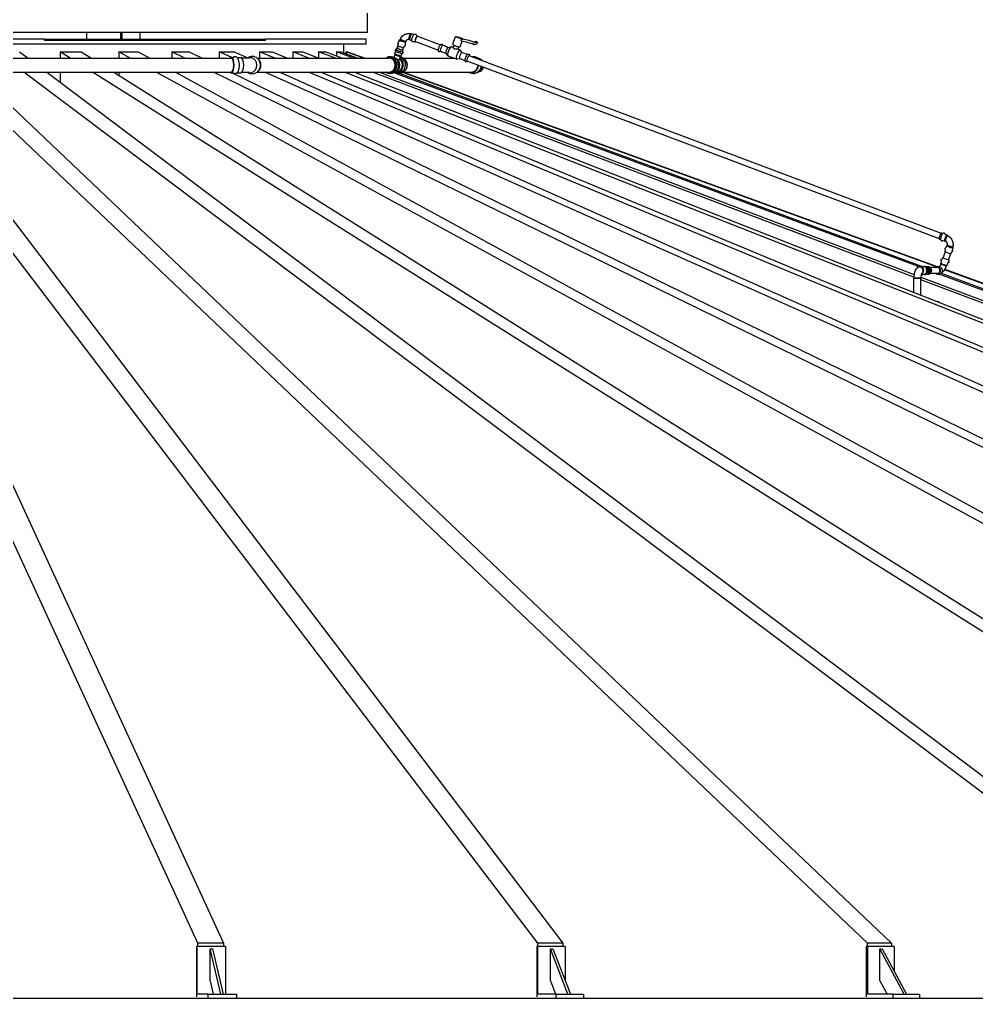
# Model space of a CAD drawing. Header units: millimetres. Extents: x 0 to 157650, y 0 to 89100.
# Drawn here: x 57810 to 61489, y 77245 to 81010 of the extents above; entities that cross this region are included whole.
import ezdxf

# ---------------------------------------------------------------- set-up
doc = ezdxf.new("R2010")
doc.units = ezdxf.units.MM
doc.header["$LTSCALE"] = 150
doc.layers.add('Visible', color=7, linetype='Continuous', lineweight=25)

msp = doc.modelspace()

# ---------------------------------------------------------------- linework, layer by layer
at = {"layer": 'Visible', "color": 9, "true_color": 0xc0c0c0}
for p, q in [((59148, 80960.4), (59148, 81060.4)), ((59148, 80960.4), (53989.1, 80960.4)), ((58068.4, 80935.4), (58068.4, 80960.4)), ((58198.9, 80935.4), (58198.9, 80960.4)), ((58203.2, 80960.4), (58203.2, 80935.4)), ((58273.9, 80935.4), (58273.9, 80960.4)), ((59314.6, 80955.4), (59318.5, 80956)), ((59319, 80956), (59326.5, 80953.2)), ((59334.1, 80950.3), (59339.8, 80948.2)), ((57905.9, 80935.4), (54313.7, 80935.4)), ((59142, 80916.4), (54322.2, 80916.4)), ((57905.9, 80935.4), (58754.7, 80935.4)), ((57905.9, 80930.4), (57905.9, 80935.4)), ((57905.9, 80930.4), (57905.9, 80935.4)), ((58754.7, 80930.4), (57905.9, 80930.4)), ((58754.7, 80930.4), (57905.9, 80930.4)), ((58754.7, 80930.4), (58754.7, 80935.4)), ((58754.7, 80930.4), (58754.7, 80935.4)), ((59142, 80935.4), (58754.7, 80935.4)), ((59056, 80882.6), (59056, 80916.4)), ((59142, 80916.4), (59142, 80935.4)), ((59263.4, 80910.9), (59265.3, 80916.7)), ((59267.8, 80923.9), (59270.7, 80932.5)), ((59273.7, 80935.4), (59270.7, 80932.6)), ((59292, 80915.7), (59294.9, 80924.3)), ((59294.4, 80927.6), (59294.9, 80924.5)), ((59307.6, 80934.7), (59309.6, 80932.3)), ((59310, 80932), (59317.5, 80929.2)), ((59325.1, 80926.4), (59330.8, 80924.2)), ((59331.4, 80925.9), (59419.9, 80892.6)), ((59339.2, 80946.5), (59427.6, 80913.2)), ((59437.2, 80911.3), (59435.8, 80914)), ((59457.8, 80903.6), (59436.9, 80911.5)), ((59475.3, 80915.2), (59485.5, 80945.5)), ((59480.5, 80911.8), (59477.3, 80902.4)), ((59503.7, 80905.7), (59510.9, 80926.9)), ((59507.5, 80932.1), (59508.4, 80934.9)), ((59513.9, 80935.9), (59513.9, 80935.9)), ((59558.9, 80914.6), (59560.7, 80914.8)), ((59563.8, 80925.8), (59559.8, 80925.3)), ((59560.4, 80924.9), (59563.1, 80923.9)), ((59567.7, 80924.5), (59565, 80925.5)), ((59569.1, 80922.4), (59570.8, 80922.6)), ((57809.7, 80886.8), (57842.2, 80862.4)), ((57965.4, 80886.8), (58046.9, 80886.8)), ((58004.2, 80862.4), (57965.4, 80886.8)), ((57965.4, 80886.8), (57965.4, 80862.4)), ((58046.9, 80886.8), (58085.8, 80862.4)), ((58190.7, 80886.8), (58265.3, 80886.8)), ((58235.4, 80862.4), (58190.7, 80886.8)), ((58190.7, 80886.8), (58190.7, 80862.4)), ((58265.3, 80886.8), (58310, 80862.4)), ((58395.3, 80886.8), (58461.9, 80886.8)), ((58445.3, 80862.4), (58395.3, 80886.8)), ((58395.3, 80886.8), (58395.3, 80862.4)), ((58461.9, 80886.8), (58511.9, 80862.4)), ((58576.5, 80886.8), (58634.4, 80886.8)), ((58626.1, 80864.7), (58576.5, 80886.8)), ((58576.5, 80886.8), (58576.5, 80862.4)), ((58634.4, 80886.8), (58687.1, 80863.3)), ((58732.2, 80886.8), (58780.6, 80886.8)), ((58790.9, 80862.4), (58732.2, 80886.8)), ((58732.2, 80886.8), (58732.2, 80862.4)), ((58780.6, 80886.8), (58839.3, 80862.4)), ((58860.4, 80886.8), (58898.6, 80886.8)), ((58922.3, 80862.4), (58860.4, 80886.8)), ((58860.4, 80886.8), (58860.4, 80862.4)), ((58898.6, 80886.8), (58960.6, 80862.4)), ((58959.3, 80886.8), (58987, 80886.8)), ((59023.8, 80862.4), (58959.3, 80886.8)), ((58959.3, 80886.8), (58959.3, 80862.9)), ((58987, 80886.8), (59051.5, 80862.4)), ((59027.9, 80886.8), (59044.7, 80886.8)), ((59094.1, 80862.4), (59027.9, 80886.8)), ((59027.9, 80886.8), (59027.9, 80871.3)), ((59044.7, 80886.8), (59110.8, 80862.4)), ((59065.2, 80879.2), (59065.2, 80886.8)), ((59065.3, 80886.8), (59065.2, 80886.8)), ((59065.3, 80886.8), (59070.9, 80886.8)), ((59132.2, 80862.4), (59065.3, 80886.8)), ((59065.3, 80886.8), (59065.3, 80879.2)), ((59070.9, 80886.8), (59137.8, 80862.4)), ((59249.8, 80864.8), (59253.5, 80875.8)), ((59249.8, 80864.8), (59253.5, 80875.8)), ((59253, 80879.9), (59255.9, 80888.5)), ((59253.5, 80875.7), (59253, 80879.8)), ((59258.3, 80895.6), (59260.2, 80901.5)), ((59261.9, 80900.9), (59264.8, 80909.5)), ((59277.2, 80871.7), (59280.1, 80880.4)), ((59282.5, 80887.4), (59284.5, 80893.3)), ((59282.8, 80893.9), (59285.7, 80902.5)), ((59287.7, 80902.7), (59289.6, 80908.5)), ((59428.3, 80887.7), (59425.5, 80886.6)), ((59448.9, 80879.9), (59428, 80887.8)), ((59448.7, 80880.1), (59456.2, 80870.6)), ((59457.6, 80903.5), (59469.5, 80905.8)), ((59477.5, 80903), (59470.3, 80905.7)), ((59497.5, 80906.1), (59494.4, 80896.6)), ((59502.9, 80893.4), (59494.4, 80896.6)), ((59510.8, 80883.6), (59503.5, 80892.9)), ((59531.4, 80875.9), (59510.6, 80883.7)), ((59531, 80875.7), (59534.3, 80877)), ((56608.3, 80862.4), (58623.2, 80862.4)), ((58623.2, 80864.7), (58633.6, 80864.7)), ((58645.8, 80864.7), (58660.1, 80864.7)), ((58666.3, 80861.5), (58662.9, 80863.8)), ((58693.8, 80862.4), (58665, 80862.4)), ((58695.4, 80864.7), (58702.7, 80864.7)), ((58722.6, 80862.4), (59229.3, 80862.4)), ((59229.3, 80864.7), (59233.6, 80864.7)), ((59269.8, 80855.4), (59274.4, 80868.8)), ((59269.8, 80855.4), (59274.4, 80868.8)), ((59274.3, 80868.7), (59277.2, 80871.6)), ((59285.6, 80862.4), (59477.4, 80862.4)), ((59489.5, 80857.9), (59456.9, 80870.1)), ((59501.9, 80860), (59490.3, 80857.8)), ((59522.5, 80852.2), (59501.7, 80860.1)), ((59522.3, 80852.6), (59523.9, 80849.5)), ((59529.8, 80851.2), (61344.9, 80168.1)), ((59537.5, 80871.8), (61352.6, 80188.6)), ((56608.3, 80808.4), (58623.2, 80808.4)), ((58495, 77458.2), (56952.7, 80808.4)), ((57051.3, 80808.4), (58593.6, 77458.2)), ((59802.7, 77458.2), (57254.1, 80808.4)), ((57350.2, 80808.4), (59898.8, 77458.2)), ((61069.4, 77458.2), (57546.6, 80808.4)), ((57639, 80808.4), (61161.8, 77458.2)), ((62279.2, 77458.2), (57826.4, 80808.4)), ((57913.9, 80808.4), (62366.7, 77458.2)), ((57965.4, 80808.4), (57965.4, 80769.7)), ((63416.8, 77458.2), (58090.1, 80808.4)), ((58171.6, 80808.4), (63498.4, 77458.2)), ((58190.7, 80808.4), (58190.7, 80796.4)), ((64468, 77458.2), (58334.3, 80808.4)), ((58408.8, 80808.4), (64542.6, 77458.2)), ((65419.5, 77458.2), (58555.9, 80808.4)), ((58623.2, 80806.1), (58633.6, 80806.1)), ((58627.3, 80806.1), (65486.1, 77458.2)), ((58645.8, 80806.1), (58660.1, 80806.1)), ((58666.3, 80809.3), (58662.9, 80807)), ((58665, 80808.4), (58693.8, 80808.4)), ((58695.4, 80806.1), (58702.7, 80806.1)), ((58722.6, 80808.4), (59229.3, 80808.4)), ((66259.4, 77458.2), (58752.3, 80808.4)), ((58810.1, 80808.4), (66317.2, 77458.2)), ((66977, 77458.2), (58920.8, 80808.4)), ((58969.2, 80808.4), (67025.4, 77458.2)), ((67563.5, 77458.2), (59059.4, 80808.4)), ((59097.7, 80808.4), (67601.7, 77458.2)), ((61248.1, 80019.9), (59166.4, 80808.4)), ((59194.1, 80808.4), (61249.1, 80030)), ((59229.3, 80806.1), (59233.6, 80806.1)), ((61266.5, 80060.4), (59248.6, 80805.3)), ((59255.1, 80808.4), (59256.9, 80808.4)), ((59255.1, 80808.4), (59256.9, 80808.4)), ((59258.4, 80806.1), (59265.7, 80806.1)), ((59272.7, 80802.7), (61281.2, 80061.1)), ((61335.3, 80059.3), (59283.8, 80807.1)), ((59285.6, 80808.4), (59547.1, 80808.4)), ((59286, 80808.4), (61337.9, 80060.4)), ((59551.4, 80806.1), (59547.1, 80806.1)), ((61345.9, 80165.8), (61350.7, 80163.9)), ((61354.9, 80189.7), (61359.8, 80187.9)), ((61358.3, 80161.1), (61366.6, 80157.9)), ((61369.9, 80158.3), (61367.1, 80157.9)), ((61367.3, 80185), (61375.7, 80181.9)), ((61378.5, 80178.7), (61376.1, 80181.6)), ((61368.8, 80125), (61366.8, 80119.2)), ((61374.2, 80140.8), (61371.2, 80132.1)), ((61376.6, 80143), (61374.2, 80140.9)), ((61398.4, 80132.5), (61395.4, 80123.8)), ((61397.7, 80136.7), (61398.4, 80132.6)), ((61354.2, 80082.4), (61351.3, 80073.8)), ((61358.7, 80095.4), (61356.6, 80089.5)), ((61368.2, 80117.9), (61360.4, 80094.9)), ((61382.9, 80087.2), (61380.9, 80081.2)), ((61389.1, 80110.8), (61381.2, 80087.7)), ((61393, 80116.7), (61391, 80110.9)), ((61271.1, 80061.1), (61283, 80061.1)), ((61299.7, 80059.6), (61286.2, 80060.8)), ((61291.9, 80058.2), (61291.7, 80058.2)), ((61291.7, 80058.2), (61291.9, 80058.2)), ((61293.6, 80056.9), (61293.2, 80056.9)), ((61293.6, 80056.9), (61293.9, 80056.1)), ((61295.5, 80059.6), (61299.7, 80059.6)), ((61301.7, 80058.1), (61297.5, 80058.1)), ((61297.9, 80047.4), (61298.9, 80045.1)), ((61298.9, 80045.1), (61298, 80045.1)), ((61307.5, 80045.2), (61301.7, 80058.1)), ((61307.5, 80045.2), (61303.3, 80045.2)), ((61338.9, 80056.2), (61311.3, 80056.2)), ((61340.9, 80058), (61338.9, 80058)), ((61351.9, 80070.2), (61351.3, 80073.7)), ((68470.5, 77458.2), (61365.4, 80048.3)), ((61366.5, 80050), (68476.1, 77458.2)), ((61372.6, 80062.8), (61375.5, 80065.5)), ((61378.4, 80074.1), (61375.5, 80065.5)), ((61275, 80016.2), (61248.1, 80016.2)), ((61248.1, 79961.2), (61248.1, 80016.2)), ((61248.1, 80016.2), (61275, 80016.2)), ((61275, 79950.7), (61275, 80016.2)), ((68011.3, 77458.2), (61275, 80009.7)), ((61275.1, 80020.2), (68039, 77458.2)), ((61276.2, 80029.3), (61283, 80029.3)), ((61291.7, 80032.2), (61291.6, 80032.2)), ((61291.8, 80032.4), (61291.7, 80032.2)), ((61297.5, 80029.7), (61293.2, 80029.7)), ((61299.7, 80030.8), (61295.4, 80030.8)), ((61298.7, 80043), (61297.5, 80041.1)), ((61298.7, 80043), (61297.8, 80043)), ((61299.7, 80030.8), (61307.3, 80042.6)), ((61307.3, 80042.6), (61303.1, 80042.6)), ((61338.9, 80034.2), (61311.3, 80034.2)), ((61340.9, 80032.4), (61338.9, 80032.4)), ((68314.9, 77458.2), (61347.5, 80030.5)), ((61353.3, 80034.5), (68331.7, 77458.2)), ((61344, 79925.2), (61339.5, 79925.2)), ((61344, 79923.4), (61344, 79925.2)), ((58593.6, 77458.2), (58495, 77458.2)), ((58495, 77445.4), (58495, 77458.2)), ((58593.6, 77458.2), (58593.6, 77445.4)), ((59898.8, 77458.2), (59802.7, 77458.2)), ((59802.7, 77445.4), (59802.7, 77458.2)), ((59898.8, 77458.2), (59898.8, 77445.4)), ((61161.8, 77458.2), (61069.4, 77458.2)), ((61069.4, 77445.4), (61069.4, 77458.2)), ((61161.8, 77458.2), (61161.8, 77445.4)), ((58490.1, 77445.4), (58490.1, 77251.1)), ((58492.7, 77445.4), (58490.1, 77445.4)), ((58601.2, 77445.4), (58492.7, 77445.4)), ((58492.7, 77261.4), (58492.7, 77445.4)), ((58542, 77436.4), (58551.9, 77436.4)), ((58583.1, 77261.4), (58542, 77436.4)), ((58542, 77313.5), (58542, 77436.4)), ((58551.9, 77436.4), (58592.9, 77261.4)), ((58601.2, 77445.4), (58601.2, 77261.4)), ((59797.9, 77445.4), (59797.9, 77251.1)), ((59802.3, 77445.4), (59797.9, 77445.4)), ((59908, 77445.4), (59802.3, 77445.4)), ((59802.3, 77261.4), (59802.3, 77445.4)), ((59850.4, 77436.4), (59860, 77436.4)), ((59918.2, 77261.4), (59850.4, 77436.4)), ((59850.4, 77313.5), (59850.4, 77436.4)), ((59860, 77436.4), (59927.8, 77261.4)), ((59908, 77445.4), (59908, 77312.4)), ((61064.8, 77445.4), (61064.8, 77251.1)), ((61070.9, 77445.4), (61064.8, 77445.4)), ((61172.6, 77445.4), (61070.9, 77445.4)), ((61070.9, 77261.4), (61070.9, 77445.4)), ((61117.1, 77436.4), (61126.4, 77436.4)), ((61210.9, 77261.4), (61117.1, 77436.4)), ((61117.1, 77313.5), (61117.1, 77436.4)), ((61126.4, 77436.4), (61220.1, 77261.4)), ((61172.6, 77445.4), (61172.6, 77350.2)), ((58542, 77313.5), (58554.3, 77261.4)), ((59850.4, 77313.5), (59870.6, 77261.4)), ((61117.1, 77313.5), (61145, 77261.4)), ((58535.3, 77261.4), (58492.7, 77261.4)), ((58535.3, 77261.4), (58643.7, 77261.4)), ((58535.3, 77245.4), (58535.3, 77261.4)), ((58643.7, 77261.4), (58643.7, 77245.4)), ((59872.7, 77261.4), (59802.3, 77261.4)), ((59872.7, 77261.4), (59978.4, 77261.4)), ((59872.7, 77245.4), (59872.7, 77261.4)), ((59978.4, 77261.4), (59978.4, 77245.4)), ((61168.1, 77261.4), (61070.9, 77261.4)), ((61168.1, 77261.4), (61269.8, 77261.4)), ((61168.1, 77245.4), (61168.1, 77261.4)), ((61269.8, 77261.4), (61269.8, 77245.4)), ((58535.3, 77245.4), (57282.7, 77245.4)), ((58643.7, 77245.4), (58535.3, 77245.4)), ((58535.3, 77245.4), (58535.3, 77245.4)), ((59872.6, 77245.4), (58643.7, 77245.4)), ((59872.6, 77245.4), (59872.7, 77245.4)), ((59978.4, 77245.4), (59872.7, 77245.4)), ((61168.1, 77245.4), (59978.4, 77245.4)), ((61269.8, 77245.4), (61168.1, 77245.4)), ((61168.1, 77245.4), (61168.1, 77245.4)), ((62405.4, 77245.4), (61269.8, 77245.4))]:
    msp.add_line(p, q, dxfattribs=at)
for start, end in [(40.2379, 73.3524), (286.6476, 342.7366)]:
    msp.add_arc((59567.4, 80835.4), 27, start, end, dxfattribs=at)
for centre, major_axis, ratio, start_param, end_param in [((59314.5, 80944), (4.5, 12), 0.260289, 0, 3.141593), ((59335.3, 80936.2), (4.5, 12), 0.260289, 5.746435, 9.961528), ((59275.5, 80906.8), (-12.1, 4.1), 0.130885, 0, 3.141593), ((59282.8, 80928.4), (-12.1, 4.1), 0.130885, 6.212282, 9.495682), ((59335.3, 80936.2), (-3.9, -10.3), 0.260289, 3.141593, 6.283185), ((59432.4, 80899.6), (-4.5, -11.8), 0.260289, 3.141593, 6.283185), ((59489.5, 80910.4), (-14.2, 4.8), 0.130885, 0, 3.141593), ((59555.7, 80919.6), (-0.45, -4.98), 0.285219, 4.774428, 6.261005), ((59560.7, 80925), (-0.948, 0.319), 0.130885, 6.017524, 7.58832), ((59564.5, 80924.1), (4.74, -1.59), 0.130885, 4.446728, 6.017524), ((59564.7, 80925.5), (-0.948, 0.319), 0.130885, 4.446728, 6.017524), ((59566.3, 80924.3), (4.74, -1.59), 0.130885, 6.017524, 7.58832), ((59265.1, 80875.8), (-12.1, 4.1), 0.130885, 0, 3.141593), ((59263.9, 80872.3), (-10.4, 3.5), 0.130885, 0.064271, 3.077322), ((59270.2, 80891), (-12.6, 4.2), 0.130885, 6.008393, 9.69957), ((59268.2, 80884.9), (12.6, -4.2), 0.130885, 3.662274, 5.762504), ((59272.4, 80897.4), (-12.1, 4.1), 0.130885, 5.746435, 9.961528), ((59272.4, 80897.4), (-10.4, 3.5), 0.130885, 0, 3.141593), ((59453.6, 80891.7), (-4.5, -11.8), 0.260289, 3.297871, 6.126907), ((59463.6, 80887.9), (-6.7, -17.8), 0.260289, 3.141593, 6.283185), ((59496.2, 80875.6), (-6.7, -17.8), 0.260289, 2.985315, 6.439463), ((59506.1, 80871.9), (-4.5, -11.8), 0.260289, 3.141593, 6.283185), ((59527.3, 80863.9), (-4.5, -11.8), 0.260289, 3.369773, 6.055005), ((58623.2, 80835.4), (0, 29.3), 0.382683, 2.742726, 6.682052), ((58623.2, 80835.4), (0, 27), 0.382683, 3.141593, 6.283185), ((58660.1, 80835.4), (0, 29.3), 0.382683, 3.141593, 6.283185), ((58695.4, 80835.4), (0, 29.3), 0.92388, 2.742726, 6.682052), ((58710.7, 80835.4), (0, -29.3), 0.92388, 0.570257, 2.571336), ((59229.3, 80835.4), (0, 29.3), 0.92388, 2.742726, 6.682052), ((59233.8, 80835.4), (0, 29.8), 0.92388, 2.9571, 6.467678), ((59229.3, 80835.4), (0, 27), 0.92388, 3.141593, 6.283185), ((59258.4, 80835.4), (0, -29.3), 0.92388, 6.029346, 8.911228), ((59244.6, 80835.4), (0, 29.3), 0.92388, 3.407774, 6.017004), ((59256.9, 80835.4), (0, -27), 0.92388, 0, 2.554942), ((59265.9, 80835.4), (0, 29.8), 0.92388, 2.95815, 6.029273), ((59273.7, 80835.4), (0, -29.3), 0.92388, 0.568361, 2.573232), ((59534.1, 80861.4), (-3.9, -10.4), 0.260289, 2.977378, 6.4474), ((59547.1, 80835.4), (0, -27), 0.92388, 0, 1.568494), ((59562.4, 80835.4), (0, 29.3), 0.92388, 5.438436, 6.01634), ((59547.1, 80835.4), (0, -29.3), 0.92388, 5.884319, 7.824707), ((59562.4, 80835.4), (0, -29.3), 0.92388, 0.266846, 1.351324), ((61350.4, 80177.8), (4.5, 12), 0.260289, 0, 3.141593), ((61371.2, 80169.9), (4.5, 12), 0.260289, 6.138015, 9.569948), ((61386.3, 80136.6), (12.1, -4.1), 0.112475, 3.080814, 6.343964), ((61370.8, 80091.3), (12.1, -4.1), 0.112475, 2.604842, 6.819935), ((61370.8, 80091.3), (10.4, -3.6), 0.112475, 3.141593, 6.283185), ((61378.9, 80115), (12.1, -4.1), 0.112475, 3.141593, 6.283185), ((61271.1, 80045.2), (0, 15.9), 0.943899, 3.509154, 7.394937), ((61271.1, 80045.2), (0, 13.5), 0.943899, 3.669626, 6.283185), ((61283, 80045.2), (0, 15.9), 0.943899, 3.141593, 6.283185), ((61287.4, 80045.2), (0, 14.3), 0.943899, 3.355067, 6.06971), ((61286.1, 80045.2), (0, -14.2), 0.943899, 0.440768, 2.633777), ((61284.7, 80045.2), (0, -15), 0.943899, 2.465707, 2.610788), ((61287.6, 80045.2), (0, 16.6), 0.943873, 5.601786, 5.757257), ((61286.1, 80045.2), (0, -13.2), 0.943899, 1.620057, 2.240642), ((61285.8, 80045.2), (0, 13.2), 0.943899, 4.813341, 5.213173), ((61284.7, 80045.2), (0, -15), 0.943899, 1.41851, 1.56359), ((61291.8, 80045.2), (0, 16.6), 0.943899, 5.602105, 5.757576), ((61299.2, 80045.2), (0, -12.8), 0.943899, 0.12779, 2.918051), ((61296.1, 80045.2), (0, 12.8), 0.943899, 3.615771, 5.706044), ((61287.6, 80045.2), (0, 16.6), 0.943854, 4.554938, 4.710409), ((61291.8, 80045.2), (0, 16.6), 0.943899, 4.554907, 4.710378), ((61303.8, 80045.2), (0, 12.8), 0.943899, 4.214442, 5.210336), ((61338.9, 80045.2), (0, -12.8), 0.943899, 5.746435, 9.961528), ((61338.9, 80045.2), (0, 11), 0.943899, 3.141593, 6.283185), ((61363.4, 80069.7), (12.1, -4.1), 0.112475, 3.141593, 6.283185), ((61346.4, 80045.2), (0, 12.8), 0.943899, 3.781246, 5.643532), ((61284.7, 80045.2), (0, -15), 0.943899, 0.465533, 0.516392), ((61287.6, 80045.2), (0, -16.6), 0.94388, 0.366466, 0.521937), ((61286.1, 80045.2), (0, -13.2), 0.943899, 0.90095, 1.338914), ((61285.8, 80045.2), (0, 13.2), 0.943899, 4.211605, 4.430477), ((61291.8, 80045.2), (0, -16.6), 0.943899, 0.366117, 0.521588)]:
    msp.add_ellipse(centre, major_axis=major_axis, ratio=ratio, start_param=start_param, end_param=end_param, dxfattribs=at)
msp.add_ellipse((59499.7, 80940.7), major_axis=(-14.2, 4.8), ratio=0.130885, dxfattribs=at)
for points, knots in [([(59273.7, 80935.4), (59274.8, 80937.7), (59276.1, 80940), (59279.9, 80945.1), (59282.6, 80947.8), (59288.8, 80952.3), (59292.3, 80954), (59299.6, 80956.2), (59303.4, 80956.7), (59309.7, 80956.5), (59312.3, 80956.1), (59314.7, 80955.5)], [5.160518, 5.160518, 5.160518, 5.160518, 5.373825, 5.373825, 5.687984, 5.687984, 6.002144, 6.002144, 6.315259, 6.315259, 6.525437, 6.525437, 6.525437, 6.525437]), ([(59273.7, 80935.4), (59275.1, 80938.4), (59276.9, 80941.2), (59281.1, 80946.4), (59283.6, 80948.6), (59289.1, 80952.4), (59292.1, 80953.8), (59298.4, 80955.9), (59301.7, 80956.5), (59308.3, 80956.6), (59311.6, 80956.3), (59314.7, 80955.5)], [3.242444, 3.242444, 3.242444, 3.242444, 3.516374, 3.516374, 3.790305, 3.790305, 4.064235, 4.064235, 4.338165, 4.338165, 4.607364, 4.607364, 4.607364, 4.607364]), ([(59307.6, 80934.7), (59307.4, 80934.9), (59307.3, 80935.1), (59307, 80936.1), (59307, 80936.9), (59307, 80939), (59307.2, 80940.1), (59307.7, 80942.6), (59308, 80943.9), (59308.8, 80946.5), (59309.3, 80947.8), (59310.4, 80950.2), (59310.9, 80951.3), (59312.1, 80953.2), (59312.6, 80954), (59313.7, 80955.1), (59314.2, 80955.4), (59314.6, 80955.4)], [-3.155885, -3.155885, -3.155885, -3.155885, -2.933844, -2.933844, -2.496625, -2.496625, -2.076812, -2.076812, -1.667573, -1.667573, -1.258917, -1.258917, -0.845974, -0.845974, -0.426647, -0.426647, -0.009944, -0.009944, -0.009944, -0.009944]), ([(59325.9, 80926.1), (59325.3, 80925.6), (59324.7, 80925.1), (59323.5, 80924.7), (59323.1, 80924.6), (59322.1, 80924.5), (59321.4, 80924.6), (59320.2, 80925), (59319.7, 80925.3), (59318.9, 80926), (59318.5, 80926.4), (59317.9, 80927.4), (59317.8, 80928), (59317.4, 80929.7), (59317.4, 80930.7), (59317.5, 80933.3), (59317.8, 80934.9), (59318.5, 80938), (59319, 80939.5), (59320, 80942.3), (59320.5, 80943.7), (59321.8, 80946.4), (59322.4, 80947.7), (59323.8, 80950.1), (59324.6, 80951.1), (59325.9, 80952.6), (59326.4, 80953.1), (59327.5, 80953.9), (59328.1, 80954.2), (59329.4, 80954.7), (59330.2, 80954.8), (59331.6, 80954.5), (59332.2, 80954.3), (59333.2, 80953.6), (59333.5, 80953.2), (59334.2, 80952.3), (59334.4, 80951.8), (59334.8, 80950.9), (59334.9, 80950.4), (59334.9, 80950)], [1.268797, 1.268797, 1.268797, 1.268797, 1.492097, 1.492097, 1.575584, 1.575584, 1.699889, 1.699889, 1.801333, 1.801333, 1.91449, 1.91449, 2.076809, 2.076809, 2.412997, 2.412997, 2.835935, 2.835935, 3.19046, 3.19046, 3.533527, 3.533527, 3.879722, 3.879722, 4.248482, 4.248482, 4.477797, 4.477797, 4.646264, 4.646264, 4.804989, 4.804989, 4.908837, 4.908837, 5.015015, 5.015015, 5.154169, 5.154169, 5.286342, 5.286342, 5.286342, 5.286342]), ([(59267.8, 80924), (59267.6, 80924), (59267.4, 80924), (59266.8, 80923.9), (59266.5, 80923.8), (59265.6, 80923.5), (59265.2, 80923.3), (59264.4, 80922.5), (59264.1, 80922.1), (59263.7, 80921.2), (59263.6, 80920.7), (59263.5, 80919.9), (59263.6, 80919.5), (59263.8, 80918.7), (59263.9, 80918.4), (59264.2, 80917.8), (59264.4, 80917.5), (59265, 80916.9), (59265.3, 80916.7), (59266.1, 80916), (59266.7, 80915.7), (59267.3, 80915.4)], [3.0732511, 3.0732511, 3.0732511, 3.0732511, 3.156433, 3.156433, 3.2544183, 3.2544183, 3.3423367, 3.3423367, 3.396709, 3.396709, 3.4423382, 3.4423382, 3.4905024, 3.4905024, 3.5499676, 3.5499676, 3.6324304, 3.6324304, 3.7866494, 3.7866494, 4.0343067, 4.0343067, 4.0343067, 4.0343067]), ([(59273.7, 80935.4), (59273.7, 80935.3), (59273.7, 80935.3), (59273.7, 80935.2), (59273.8, 80935), (59274.4, 80934.4), (59275, 80934), (59276.7, 80933), (59277.7, 80932.5), (59280.1, 80931.4), (59281.4, 80930.9), (59284.1, 80929.8), (59285.5, 80929.3), (59288, 80928.5), (59289.2, 80928.1), (59291.3, 80927.6), (59292.3, 80927.4), (59293.3, 80927.3), (59293.6, 80927.2), (59294, 80927.3), (59294.2, 80927.3), (59294.3, 80927.4), (59294.3, 80927.5), (59294.4, 80927.5)], [-6.668929, -6.668929, -6.668929, -6.668929, -6.629451, -6.629451, -6.320608, -6.320608, -5.883587, -5.883587, -5.44564, -5.44564, -5.006456, -5.006456, -4.565732, -4.565732, -4.153695, -4.153695, -3.717262, -3.717262, -3.496908, -3.496908, -3.29028, -3.29028, -3.21196, -3.21196, -3.21196, -3.21196]), ([(59287.3, 80908.7), (59288, 80908.6), (59288.6, 80908.5), (59289.6, 80908.5), (59289.9, 80908.5), (59290.6, 80908.6), (59291, 80908.7), (59291.8, 80909), (59292.3, 80909.2), (59293.1, 80910), (59293.4, 80910.5), (59293.8, 80911.3), (59293.9, 80911.8), (59293.9, 80912.6), (59293.9, 80913), (59293.7, 80913.8), (59293.5, 80914.1), (59293.2, 80914.7), (59293, 80915), (59292.5, 80915.5), (59292.3, 80915.7), (59292.1, 80915.9)], [5.921794, 5.921794, 5.921794, 5.921794, 6.1726151, 6.1726151, 6.2980256, 6.2980256, 6.3960109, 6.3960109, 6.4839294, 6.4839294, 6.5383017, 6.5383017, 6.5839309, 6.5839309, 6.6320951, 6.6320951, 6.6915602, 6.6915602, 6.7740231, 6.7740231, 6.8828497, 6.8828497, 6.8828497, 6.8828497]), ([(59294.4, 80927.5), (59294.9, 80928.5), (59295.6, 80929.4), (59297.1, 80931.1), (59298, 80931.8), (59299.8, 80933), (59300.8, 80933.5), (59302.8, 80934.2), (59303.9, 80934.4), (59305.9, 80934.6), (59306.9, 80934.6), (59307.8, 80934.4)], [3.329816, 3.329816, 3.329816, 3.329816, 3.568213, 3.568213, 3.80661, 3.80661, 4.045007, 4.045007, 4.283404, 4.283404, 4.499486, 4.499486, 4.499486, 4.499486]), ([(59294.4, 80927.5), (59294.6, 80928), (59294.9, 80928.5), (59296.2, 80930.1), (59297.2, 80931.2), (59299.6, 80932.9), (59300.9, 80933.6), (59303.5, 80934.4), (59304.9, 80934.6), (59306.8, 80934.6), (59307.3, 80934.5), (59307.8, 80934.4)], [5.247889, 5.247889, 5.247889, 5.247889, 5.364169, 5.364169, 5.678328, 5.678328, 5.992487, 5.992487, 6.306646, 6.306646, 6.417559, 6.417559, 6.417559, 6.417559]), ([(59425.5, 80886.6), (59425.1, 80886.4), (59424.8, 80886.3), (59423.8, 80886.2), (59423.1, 80886.3), (59422.1, 80886.8), (59421.6, 80887.1), (59420.9, 80887.8), (59420.6, 80888.2), (59420.1, 80889.4), (59420, 80890), (59419.8, 80892.1), (59419.9, 80893.6), (59420.4, 80896.7), (59420.7, 80898.2), (59421.6, 80901.1), (59422.1, 80902.6), (59423.2, 80905.5), (59423.8, 80906.9), (59425.2, 80909.5), (59425.9, 80910.7), (59427.3, 80912.9), (59428.1, 80913.8), (59429.5, 80915.1), (59430, 80915.5), (59431.1, 80916), (59431.4, 80916.1), (59432.5, 80916.2), (59433.1, 80916.2), (59434.3, 80915.7), (59434.7, 80915.4), (59435.4, 80914.8), (59435.6, 80914.4), (59435.8, 80914)], [1.478593, 1.478593, 1.478593, 1.478593, 1.579034, 1.579034, 1.715375, 1.715375, 1.82664, 1.82664, 1.959842, 1.959842, 2.184907, 2.184907, 2.62817, 2.62817, 2.98838, 2.98838, 3.328453, 3.328453, 3.665273, 3.665273, 4.008401, 4.008401, 4.378559, 4.378559, 4.599465, 4.599465, 4.709852, 4.709852, 4.850885, 4.850885, 4.96205, 4.96205, 5.076546, 5.076546, 5.076546, 5.076546]), ([(59509.1, 80927.3), (59508.8, 80927.3), (59508.6, 80927.4), (59508, 80927.9), (59507.8, 80928.3), (59507.4, 80929.2), (59507.3, 80929.7), (59507.2, 80930.6), (59507.2, 80930.9), (59507.3, 80931.5), (59507.4, 80931.8), (59507.5, 80932.1)], [0.0496585, 0.0496585, 0.0496585, 0.0496585, 0.2058342, 0.2058342, 0.4168722, 0.4168722, 0.6025674, 0.6025674, 0.6990333, 0.6990333, 0.7956588, 0.7956588, 0.7956588, 0.7956588]), ([(59508.4, 80934.9), (59508.5, 80935), (59508.5, 80935.1), (59508.7, 80935.3), (59508.7, 80935.4), (59508.9, 80935.5), (59509.1, 80935.6), (59509.3, 80935.7), (59509.3, 80935.7), (59509.5, 80935.7), (59509.5, 80935.7), (59509.6, 80935.7)], [0, 0, 0, 0, 0.0328848, 0.0328848, 0.071507, 0.071507, 0.1186263, 0.1186263, 0.1454578, 0.1454578, 0.1720593, 0.1720593, 0.1720593, 0.1720593]), ([(59509.6, 80935.7), (59509.9, 80935.7), (59510.2, 80935.7), (59511.1, 80935.6), (59511.7, 80935.6), (59512.6, 80935.6), (59513, 80935.6), (59513.3, 80935.6)], [3.8613532, 3.8613532, 3.8613532, 3.8613532, 3.9938934, 3.9938934, 4.2761195, 4.2761195, 4.5583457, 4.5583457, 4.5583457, 4.5583457]), ([(59513.3, 80935.6), (59513.5, 80935.7), (59513.7, 80935.7), (59513.9, 80935.8), (59513.9, 80935.8), (59513.9, 80935.9)], [4.5583457, 4.5583457, 4.5583457, 4.5583457, 4.8405718, 4.8405718, 4.9438783, 4.9438783, 4.9438783, 4.9438783]), ([(59556.7, 80923.3), (59557.1, 80923.3), (59557.6, 80923.5), (59558.4, 80923.9), (59558.8, 80924.2), (59559.4, 80924.8), (59559.6, 80925), (59559.7, 80925.3)], [0, 0, 0, 0, 0.1498045, 0.1498045, 0.2966445, 0.2966445, 0.3970756, 0.3970756, 0.3970756, 0.3970756]), ([(59571, 80922.7), (59570.5, 80921.4), (59569.7, 80920.1), (59567.8, 80918), (59566.7, 80917.1), (59564.2, 80915.7), (59562.9, 80915.2), (59561.3, 80914.9), (59561, 80914.8), (59560.7, 80914.8)], [0, 0, 0, 0, 0.436535, 0.436535, 0.863245, 0.863245, 1.28599, 1.28599, 1.375819, 1.375819, 1.375819, 1.375819]), ([(59258.3, 80895.6), (59258.2, 80895.6), (59258, 80895.6), (59257.7, 80895.6), (59257.4, 80895.5), (59256.8, 80895.4), (59256.5, 80895.3), (59255.8, 80895), (59255.4, 80894.7), (59254.7, 80894), (59254.4, 80893.6), (59254.1, 80892.7), (59254, 80892.3), (59254, 80891.5), (59254.1, 80891.1), (59254.3, 80890.4), (59254.5, 80890.1), (59254.8, 80889.6), (59255, 80889.3), (59255.6, 80888.7), (59256, 80888.4), (59256.6, 80888), (59256.8, 80887.9), (59257, 80887.8)], [1.5895001, 1.5895001, 1.5895001, 1.5895001, 1.6295783, 1.6295783, 1.7337145, 1.7337145, 1.8034005, 1.8034005, 1.8852841, 1.8852841, 1.9382184, 1.9382184, 1.9842035, 1.9842035, 2.034143, 2.034143, 2.0969802, 2.0969802, 2.1882981, 2.1882981, 2.3879026, 2.3879026, 2.4626679, 2.4626679, 2.4626679, 2.4626679]), ([(59278.8, 80880.4), (59279.4, 80880.4), (59279.9, 80880.3), (59280.7, 80880.4), (59281, 80880.4), (59281.6, 80880.6), (59281.9, 80880.6), (59282.6, 80880.9), (59283, 80881.2), (59283.7, 80882), (59284, 80882.4), (59284.3, 80883.2), (59284.4, 80883.7), (59284.4, 80884.5), (59284.3, 80884.8), (59284.1, 80885.5), (59283.9, 80885.8), (59283.6, 80886.4), (59283.4, 80886.6), (59283, 80887.1), (59282.7, 80887.3), (59282.5, 80887.4)], [4.5628985, 4.5628985, 4.5628985, 4.5628985, 4.7711709, 4.7711709, 4.8753071, 4.8753071, 4.9449932, 4.9449932, 5.0268768, 5.0268768, 5.079811, 5.079811, 5.1257962, 5.1257962, 5.1757356, 5.1757356, 5.2385729, 5.2385729, 5.3298908, 5.3298908, 5.4360663, 5.4360663, 5.4360663, 5.4360663]), ([(59482.6, 80897.2), (59481.5, 80897.6), (59480.5, 80898.1), (59478.9, 80899.3), (59478.3, 80900), (59477.6, 80901.1), (59477.3, 80901.6), (59477.3, 80902.2), (59477.3, 80902.3), (59477.3, 80902.4)], [0, 0, 0, 0, 0.345514, 0.345514, 0.691028, 0.691028, 1.035804, 1.035804, 1.147889, 1.147889, 1.147889, 1.147889]), ([(59494.4, 80896.6), (59494.4, 80896.6), (59494.2, 80896.6), (59493.7, 80896.5), (59493.1, 80896.5), (59491.5, 80896.3), (59490.5, 80896.2), (59488.4, 80896.2), (59487.2, 80896.2), (59484.8, 80896.5), (59483.6, 80896.8), (59482.6, 80897.2)], [3.909051, 3.909051, 3.909051, 3.909051, 4.141743, 4.141743, 4.486519, 4.486519, 4.831296, 4.831296, 5.17681, 5.17681, 5.522324, 5.522324, 5.522324, 5.522324]), ([(59534.3, 80877), (59534.6, 80877.1), (59535, 80877.2), (59536, 80877.3), (59536.6, 80877.2), (59537.7, 80876.8), (59538.1, 80876.5), (59538.9, 80875.8), (59539.1, 80875.3), (59539.6, 80874.2), (59539.8, 80873.5), (59539.9, 80872.2), (59539.9, 80871.6), (59539.9, 80870.9)], [4.6201852, 4.6201852, 4.6201852, 4.6201852, 4.7206263, 4.7206263, 4.8569674, 4.8569674, 4.9682328, 4.9682328, 5.1014343, 5.1014343, 5.3265001, 5.3265001, 5.5188687, 5.5188687, 5.5188687, 5.5188687]), ([(58630.2, 80864.7), (58631.4, 80866), (58632.7, 80867.1), (58635.8, 80868.5), (58637.5, 80868.7), (58640.6, 80868.3), (58642, 80867.8), (58644.7, 80866.1), (58645.9, 80864.8), (58648.5, 80861.1), (58649.7, 80858.6), (58651.6, 80852.7), (58652.4, 80849.5), (58653.3, 80842.8), (58653.6, 80839.4), (58653.6, 80832.5), (58653.4, 80829.1), (58652.6, 80822.6), (58652, 80819.4), (58650.3, 80813.6), (58649.2, 80811), (58646.3, 80806.4), (58644.6, 80804.4), (58640.6, 80802.4), (58638.9, 80802.1), (58635.7, 80802.4), (58634.3, 80802.9), (58632, 80804.3), (58631.1, 80805.1), (58630.2, 80806.1)], [1.163551, 1.163551, 1.163551, 1.163551, 1.402279, 1.402279, 1.621234, 1.621234, 1.810125, 1.810125, 2.061332, 2.061332, 2.424538, 2.424538, 2.782151, 2.782151, 3.123268, 3.123268, 3.460084, 3.460084, 3.80022, 3.80022, 4.154032, 4.154032, 4.525411, 4.525411, 4.751878, 4.751878, 4.939621, 4.939621, 5.119634, 5.119634, 5.119634, 5.119634]), ([(58704.5, 80868.6), (58701.3, 80868.6), (58698, 80868), (58692.6, 80866.1), (58690.3, 80865), (58688.3, 80863.7)], [0, 0, 0, 0, 0.3130109, 0.3130109, 0.5472053, 0.5472053, 0.5472053, 0.5472053]), ([(58688.3, 80807.1), (58690.8, 80805.4), (58693.6, 80804.1), (58699.7, 80802.4), (58703, 80802.1), (58709.6, 80802.5), (58712.8, 80803.2), (58718.9, 80805.8), (58721.8, 80807.6), (58726.9, 80812.1), (58729.1, 80814.8), (58732.6, 80820.7), (58733.9, 80824.1), (58735.5, 80831), (58735.7, 80834.6), (58735.2, 80841.7), (58734.4, 80845.2), (58731.8, 80851.7), (58729.9, 80854.8), (58725.5, 80860.1), (58722.9, 80862.4), (58717.1, 80865.9), (58714, 80867.2), (58708.7, 80868.4), (58706.6, 80868.6), (58704.5, 80868.6)], [2.594387, 2.594387, 2.594387, 2.594387, 2.884565, 2.884565, 3.198727, 3.198727, 3.511797, 3.511797, 3.827087, 3.827087, 4.14645, 4.14645, 4.469596, 4.469596, 4.794987, 4.794987, 5.120821, 5.120821, 5.445287, 5.445287, 5.766604, 5.766604, 6.083699, 6.083699, 6.283185, 6.283185, 6.283185, 6.283185]), ([(59217.4, 80862.4), (59218.1, 80862.9), (59218.8, 80863.4), (59222.3, 80865.6), (59225.4, 80867), (59231.8, 80868.6), (59235.1, 80868.8), (59241.7, 80868.1), (59244.9, 80867.2), (59250.9, 80864.4), (59253.7, 80862.5), (59258.6, 80857.8), (59260.7, 80855.1), (59264, 80848.9), (59265.2, 80845.6), (59266.5, 80838.6), (59266.7, 80835), (59265.9, 80827.9), (59265, 80824.4), (59262.1, 80818), (59260.2, 80815), (59255.6, 80809.9), (59252.9, 80807.7), (59247, 80804.4), (59243.9, 80803.2), (59237.4, 80802.1), (59234, 80802), (59228.7, 80802.9), (59226.7, 80803.5), (59224.8, 80804.2)], [2.176596, 2.176596, 2.176596, 2.176596, 2.253738, 2.253738, 2.571252, 2.571252, 2.885408, 2.885408, 3.198888, 3.198888, 3.514797, 3.514797, 3.83466, 3.83466, 4.15799, 4.15799, 4.483255, 4.483255, 4.808744, 4.808744, 5.132737, 5.132737, 5.453569, 5.453569, 5.770355, 5.770355, 6.084145, 6.084145, 6.283185, 6.283185, 6.283185, 6.283185]), ([(59274, 80867.9), (59276.1, 80867.4), (59278, 80866.7), (59282.9, 80864.4), (59285.7, 80862.5), (59290.7, 80857.8), (59292.8, 80855.1), (59296.1, 80848.9), (59297.3, 80845.6), (59298.6, 80838.6), (59298.7, 80835), (59298, 80827.9), (59297, 80824.4), (59294.2, 80818), (59292.3, 80815), (59287.7, 80809.9), (59285, 80807.7), (59279.1, 80804.4), (59275.9, 80803.2), (59269.4, 80802.1), (59266.1, 80802), (59260.8, 80802.9), (59258.8, 80803.5), (59256.8, 80804.2)], [3.000945, 3.000945, 3.000945, 3.000945, 3.198888, 3.198888, 3.514797, 3.514797, 3.83466, 3.83466, 4.15799, 4.15799, 4.483255, 4.483255, 4.808744, 4.808744, 5.132737, 5.132737, 5.453569, 5.453569, 5.770355, 5.770355, 6.084145, 6.084145, 6.283185, 6.283185, 6.283185, 6.283185]), ([(59268.9, 80854.8), (59268.3, 80854.8), (59267.6, 80855), (59265.7, 80855.8), (59264.6, 80856.4), (59263, 80857.3), (59262.6, 80857.5), (59262.1, 80857.8)], [0, 0, 0, 0, 0.4199414, 0.4199414, 0.8398828, 0.8398828, 0.9995591, 0.9995591, 0.9995591, 0.9995591]), ([(59532.1, 80850.4), (59531.7, 80849.8), (59531.3, 80849.3), (59530.3, 80848.5), (59529.8, 80848), (59528.7, 80847.6), (59528.3, 80847.5), (59527.3, 80847.3), (59526.6, 80847.4), (59525.5, 80847.8), (59525.1, 80848.1), (59524.4, 80848.8), (59524.1, 80849.1), (59523.9, 80849.5)], [7.3194552, 7.3194552, 7.3194552, 7.3194552, 7.5201515, 7.5201515, 7.7410574, 7.7410574, 7.8514445, 7.8514445, 7.9924777, 7.9924777, 8.1036431, 8.1036431, 8.2181387, 8.2181387, 8.2181387, 8.2181387]), ([(59547.6, 80868), (59550, 80868.5), (59552.6, 80868.7), (59558.3, 80868.3), (59561.6, 80867.6), (59567.7, 80865), (59570.5, 80863.2), (59574.4, 80859.8), (59575.6, 80858.5), (59576.8, 80857.1)], [2.960404, 2.960404, 2.960404, 2.960404, 3.198727, 3.198727, 3.511797, 3.511797, 3.827087, 3.827087, 3.995949, 3.995949, 3.995949, 3.995949]), ([(59553.3, 80802.2), (59550, 80802.2), (59546.7, 80802.8), (59540.6, 80804.9), (59537.7, 80806.4), (59535.2, 80808.4)], [0, 0, 0, 0, 0.3130109, 0.3130109, 0.6156591, 0.6156591, 0.6156591, 0.6156591]), ([(59584, 80830.8), (59583.6, 80827.9), (59582.9, 80825.1), (59580.5, 80819.1), (59578.7, 80816), (59574.2, 80810.7), (59571.6, 80808.4), (59565.9, 80804.9), (59562.7, 80803.6), (59557.4, 80802.4), (59555.3, 80802.2), (59553.3, 80802.2)], [4.85164, 4.85164, 4.85164, 4.85164, 5.120821, 5.120821, 5.445287, 5.445287, 5.766604, 5.766604, 6.083699, 6.083699, 6.283185, 6.283185, 6.283185, 6.283185]), ([(61368.2, 80184.7), (61368.1, 80185.3), (61368, 80185.8), (61367.6, 80186.8), (61367.4, 80187.2), (61366.7, 80188.1), (61366.1, 80188.6), (61364.9, 80189.2), (61364.3, 80189.4), (61363.2, 80189.4), (61362.7, 80189.4), (61361.6, 80189.1), (61361.1, 80188.8), (61359.8, 80188), (61359.1, 80187.4), (61357.5, 80185.5), (61356.6, 80184.1), (61355.1, 80181.3), (61354.4, 80179.9), (61353.2, 80177.1), (61352.7, 80175.6), (61351.8, 80172.8), (61351.4, 80171.4), (61350.9, 80168.7), (61350.7, 80167.3), (61350.6, 80164.6), (61350.6, 80163.3), (61351.6, 80161.4), (61351.8, 80161.1), (61352.5, 80160.3), (61353.1, 80159.9), (61354.3, 80159.4), (61354.8, 80159.3), (61355.5, 80159.3), (61355.6, 80159.3), (61355.8, 80159.3)], [2.586861, 2.586861, 2.586861, 2.586861, 2.75266, 2.75266, 2.860129, 2.860129, 2.998356, 2.998356, 3.100656, 3.100656, 3.209588, 3.209588, 3.358088, 3.358088, 3.643933, 3.643933, 4.096359, 4.096359, 4.455013, 4.455013, 4.798711, 4.798711, 5.143555, 5.143555, 5.506488, 5.506488, 5.944842, 5.944842, 6.030756, 6.030756, 6.156706, 6.156706, 6.258212, 6.258212, 6.283185, 6.283185, 6.283185, 6.283185]), ([(61355.8, 80159.3), (61356.4, 80159.3), (61356.9, 80159.5), (61358, 80159.9), (61358.5, 80160.3), (61359, 80160.7), (61359.1, 80160.7), (61359.1, 80160.8)], [0, 0, 0, 0, 0.1194378, 0.1194378, 0.3023063, 0.3023063, 0.3212208, 0.3212208, 0.3212208, 0.3212208]), ([(61378, 80178.8), (61377.7, 80178.8), (61377.3, 80178.7), (61376.6, 80178.1), (61376.1, 80177.7), (61375.1, 80176.4), (61374.4, 80175.4), (61373.1, 80173.1), (61372.5, 80171.9), (61371.3, 80169.2), (61370.8, 80167.8), (61369.9, 80165.2), (61369.6, 80163.9), (61369.1, 80161.7), (61369, 80160.8), (61369.1, 80159.4), (61369.2, 80158.8), (61369.6, 80158.5), (61369.6, 80158.5), (61369.6, 80158.5)], [-6.946117, -6.946117, -6.946117, -6.946117, -6.629451, -6.629451, -6.320608, -6.320608, -5.883587, -5.883587, -5.44564, -5.44564, -5.006456, -5.006456, -4.565732, -4.565732, -4.153695, -4.153695, -3.717262, -3.717262, -3.654622, -3.654622, -3.654622, -3.654622]), ([(61369.6, 80158.5), (61370.6, 80157.9), (61371.5, 80157.2), (61373.1, 80155.5), (61373.9, 80154.6), (61375.1, 80152.5), (61375.6, 80151.4), (61376.3, 80149.1), (61376.6, 80147.9), (61376.8, 80145.4), (61376.7, 80144.2), (61376.6, 80143)], [3.331196, 3.331196, 3.331196, 3.331196, 3.570001, 3.570001, 3.808806, 3.808806, 4.047611, 4.047611, 4.286416, 4.286416, 4.525221, 4.525221, 4.525221, 4.525221]), ([(61369.6, 80158.5), (61370.1, 80158.2), (61370.6, 80157.8), (61372.3, 80156.5), (61373.3, 80155.3), (61375, 80152.8), (61375.7, 80151.3), (61376.5, 80148.3), (61376.7, 80146.8), (61376.7, 80144.5), (61376.7, 80143.7), (61376.6, 80143)], [0.536704, 0.536704, 0.536704, 0.536704, 0.661259, 0.661259, 0.975419, 0.975419, 1.282811, 1.282811, 1.583095, 1.583095, 1.730729, 1.730729, 1.730729, 1.730729]), ([(61378.4, 80178.8), (61381.4, 80177.3), (61384.1, 80175.4), (61389, 80170.9), (61391.2, 80168.3), (61394.7, 80162.7), (61396.1, 80159.6), (61398.1, 80153.2), (61398.6, 80149.9), (61398.8, 80143.2), (61398.5, 80139.9), (61397.7, 80136.6)], [3.241981, 3.241981, 3.241981, 3.241981, 3.515865, 3.515865, 3.78975, 3.78975, 4.063635, 4.063635, 4.33752, 4.33752, 4.611404, 4.611404, 4.611404, 4.611404]), ([(61378.4, 80178.8), (61380.7, 80177.6), (61382.9, 80176.2), (61387.9, 80172.2), (61390.5, 80169.3), (61394.7, 80162.9), (61396.3, 80159.4), (61398.3, 80152), (61398.8, 80148.2), (61398.6, 80141.7), (61398.3, 80139.2), (61397.7, 80136.6)], [0.447488, 0.447488, 0.447488, 0.447488, 0.661259, 0.661259, 0.975419, 0.975419, 1.289578, 1.289578, 1.603737, 1.603737, 1.816912, 1.816912, 1.816912, 1.816912]), ([(61371.2, 80132.2), (61371, 80132.2), (61370.7, 80132.2), (61370.1, 80132.1), (61369.9, 80132.1), (61369.2, 80131.8), (61368.8, 80131.6), (61368, 80130.9), (61367.6, 80130.6), (61367.2, 80129.7), (61367.1, 80129.3), (61366.9, 80128.4), (61367, 80128), (61367.1, 80127.3), (61367.2, 80127), (61367.5, 80126.4), (61367.7, 80126.1), (61368.1, 80125.6), (61368.3, 80125.4), (61369, 80124.8), (61369.4, 80124.6), (61369.9, 80124.2), (61370, 80124.2), (61370.1, 80124.1)], [1.5238008, 1.5238008, 1.5238008, 1.5238008, 1.6249755, 1.6249755, 1.6934875, 1.6934875, 1.7706943, 1.7706943, 1.819223, 1.819223, 1.8582691, 1.8582691, 1.8979188, 1.8979188, 1.9456098, 1.9456098, 2.0084346, 2.0084346, 2.1054286, 2.1054286, 2.3162928, 2.3162928, 2.3630003, 2.3630003, 2.3630003, 2.3630003]), ([(61376.6, 80143), (61376.5, 80142.9), (61376.6, 80142.8), (61377, 80142.5), (61377.6, 80142.2), (61379.1, 80141.5), (61380, 80141.1), (61382.2, 80140.3), (61383.4, 80139.9), (61386, 80139), (61387.3, 80138.6), (61389.9, 80137.9), (61391.1, 80137.5), (61393.4, 80137), (61394.5, 80136.8), (61396.2, 80136.5), (61396.8, 80136.4), (61397.2, 80136.4)], [-3.163676, -3.163676, -3.163676, -3.163676, -2.933844, -2.933844, -2.496625, -2.496625, -2.076812, -2.076812, -1.667573, -1.667573, -1.258917, -1.258917, -0.845974, -0.845974, -0.426647, -0.426647, 0, 0, 0, 0]), ([(61391.4, 80116.8), (61391.9, 80116.8), (61392.4, 80116.7), (61393.2, 80116.7), (61393.5, 80116.7), (61394.1, 80116.8), (61394.4, 80116.9), (61395, 80117.1), (61395.5, 80117.3), (61396.3, 80118), (61396.6, 80118.4), (61397.1, 80119.2), (61397.2, 80119.7), (61397.3, 80120.5), (61397.3, 80120.9), (61397.1, 80121.6), (61397, 80122), (61396.7, 80122.6), (61396.6, 80122.8), (61396.2, 80123.3), (61395.9, 80123.5), (61395.6, 80123.8), (61395.6, 80123.9), (61395.5, 80123.9)], [4.4502718, 4.4502718, 4.4502718, 4.4502718, 4.661136, 4.661136, 4.7665681, 4.7665681, 4.8350802, 4.8350802, 4.912287, 4.912287, 4.9608156, 4.9608156, 4.9998618, 4.9998618, 5.0395114, 5.0395114, 5.0872024, 5.0872024, 5.1500273, 5.1500273, 5.2470212, 5.2470212, 5.2894714, 5.2894714, 5.2894714, 5.2894714]), ([(61355.6, 80081.5), (61355.1, 80081.8), (61354.7, 80082), (61354, 80082.5), (61353.8, 80082.7), (61353.4, 80083.1), (61353.2, 80083.3), (61352.8, 80083.9), (61352.6, 80084.4), (61352.4, 80085.4), (61352.4, 80085.9), (61352.5, 80086.9), (61352.7, 80087.3), (61353.1, 80088), (61353.4, 80088.3), (61353.9, 80088.8), (61354.2, 80089), (61354.9, 80089.3), (61355.1, 80089.4), (61355.8, 80089.5), (61356.1, 80089.6), (61356.5, 80089.6), (61356.6, 80089.6), (61356.7, 80089.6)], [0.7258402, 0.7258402, 0.7258402, 0.7258402, 0.9367044, 0.9367044, 1.0421365, 1.0421365, 1.1106485, 1.1106485, 1.1878554, 1.1878554, 1.236384, 1.236384, 1.2754302, 1.2754302, 1.3150798, 1.3150798, 1.3627708, 1.3627708, 1.4255956, 1.4255956, 1.5225896, 1.5225896, 1.5650397, 1.5650397, 1.5650397, 1.5650397]), ([(61271.1, 80058.7), (61269.1, 80058.7), (61267.1, 80058.3), (61263.4, 80056.9), (61261.7, 80055.9), (61258.5, 80053.4), (61257.1, 80051.8), (61254.1, 80047.5), (61252.9, 80044.8), (61250.8, 80038.9), (61250.1, 80035.9), (61248.9, 80029.4), (61248.5, 80026), (61248.1, 80020.4), (61248.1, 80018.3), (61248.1, 80016.2)], [0, 0, 0, 0, 0.120307, 0.120307, 0.254509, 0.254509, 0.439249, 0.439249, 0.753409, 0.753409, 1.067568, 1.067568, 1.381727, 1.381727, 1.570796, 1.570796, 1.570796, 1.570796]), ([(61295.1, 80060), (61295.8, 80060.3), (61296.4, 80060.5), (61298.7, 80061), (61300.3, 80061.1), (61303.5, 80060.8), (61305, 80060.4), (61308, 80059.1), (61309.3, 80058.1), (61311.7, 80055.9), (61312.7, 80054.6), (61314.4, 80051.7), (61314.9, 80050.1), (61315.5, 80047.4), (61315.6, 80046.3), (61315.6, 80045.2)], [4.353863, 4.353863, 4.353863, 4.353863, 4.491622, 4.491622, 4.804957, 4.804957, 5.117596, 5.117596, 5.432768, 5.432768, 5.75233, 5.75233, 6.076107, 6.076107, 6.283185, 6.283185, 6.283185, 6.283185]), ([(61315.6, 80045.2), (61315.6, 80043.5), (61315.3, 80041.8), (61314.3, 80038.6), (61313.5, 80037.1), (61311.6, 80034.4), (61310.4, 80033.2), (61307.7, 80031.3), (61306.2, 80030.5), (61303.1, 80029.6), (61301.5, 80029.4), (61299.1, 80029.5), (61298.3, 80029.6), (61297.5, 80029.7)], [0, 0, 0, 0, 0.326818, 0.326818, 0.652462, 0.652462, 0.974777, 0.974777, 1.292524, 1.292524, 1.606338, 1.606338, 1.764778, 1.764778, 1.764778, 1.764778]), ([(61331.3, 80056.2), (61332.1, 80057.1), (61332.9, 80057.8), (61335.2, 80059.4), (61336.7, 80060.1), (61339.8, 80060.9), (61341.4, 80061.1), (61344.6, 80060.9), (61346.2, 80060.6), (61349.2, 80059.3), (61350.6, 80058.5), (61353, 80056.4), (61354.1, 80055.1), (61355.8, 80052.2), (61356.5, 80050.7), (61357.2, 80047.4), (61357.4, 80045.7), (61357.1, 80042.3), (61356.7, 80040.6), (61355.4, 80037.5), (61354.6, 80036), (61352.4, 80033.5), (61351.1, 80032.4), (61348.3, 80030.7), (61346.8, 80030.1), (61343.7, 80029.4), (61342, 80029.3), (61338.9, 80029.7), (61337.3, 80030.2), (61334.4, 80031.6), (61333.1, 80032.5), (61331.7, 80033.8), (61331.5, 80034), (61331.3, 80034.2)], [0.429177, 0.429177, 0.429177, 0.429177, 0.647716, 0.647716, 0.965106, 0.965106, 1.278595, 1.278595, 1.590967, 1.590967, 1.905578, 1.905578, 2.224557, 2.224557, 2.547972, 2.547972, 2.874272, 2.874272, 3.201185, 3.201185, 3.526311, 3.526311, 3.847585, 3.847585, 4.164136, 4.164136, 4.477171, 4.477171, 4.789717, 4.789717, 5.105023, 5.105023, 5.158917, 5.158917, 5.158917, 5.158917]), ([(61351.9, 80070.2), (61351.2, 80068.4), (61350.4, 80066.7), (61348.8, 80063.5), (61348, 80062), (61347.1, 80060.5), (61347, 80060.4), (61347, 80060.2)], [3.2853056, 3.2853056, 3.2853056, 3.2853056, 3.5361201, 3.5361201, 3.7877111, 3.7877111, 3.8164096, 3.8164096, 3.8164096, 3.8164096]), ([(61372.6, 80062.8), (61372.6, 80062.8), (61372.6, 80062.8), (61372.3, 80062.7), (61371.9, 80062.8), (61370.5, 80063.1), (61369.6, 80063.3), (61367.4, 80063.9), (61366.3, 80064.3), (61363.7, 80065.2), (61362.3, 80065.7), (61360.3, 80066.4), (61359.6, 80066.7), (61358.3, 80067.2), (61357.8, 80067.4), (61356.2, 80068), (61355.3, 80068.4), (61353.6, 80069.1), (61352.9, 80069.4), (61352.1, 80069.9), (61351.9, 80070.1), (61351.9, 80070.2)], [-5.515379, -5.515379, -5.515379, -5.515379, -5.44564, -5.44564, -5.006456, -5.006456, -4.565732, -4.565732, -4.153695, -4.153695, -3.717262, -3.717262, -3.496908, -3.496908, -3.29028, -3.29028, -2.933844, -2.933844, -2.496625, -2.496625, -2.133477, -2.133477, -2.133477, -2.133477]), ([(61372.6, 80062.8), (61371.7, 80060.4), (61370.6, 80057.9), (61368.4, 80053.3), (61367.1, 80051.1), (61364.6, 80046.9), (61363.3, 80045), (61360.4, 80041.4), (61358.9, 80039.8), (61356.8, 80038.1), (61356.5, 80037.9), (61356.2, 80037.7)], [3.260449, 3.260449, 3.260449, 3.260449, 3.529536, 3.529536, 3.79924, 3.79924, 4.068943, 4.068943, 4.338647, 4.338647, 4.380213, 4.380213, 4.380213, 4.380213]), ([(61372.6, 80062.8), (61371.9, 80061), (61371.2, 80059.3), (61369.1, 80054.8), (61367.8, 80052.1), (61364.8, 80047.2), (61363.3, 80044.9), (61360, 80041), (61358.3, 80039.2), (61356.2, 80037.7)], [6.32446, 6.32446, 6.32446, 6.32446, 6.519763, 6.519763, 6.833922, 6.833922, 7.148081, 7.148081, 7.444224, 7.444224, 7.444224, 7.444224]), ([(61380.9, 80081.3), (61381.1, 80081.2), (61381.3, 80081), (61381.7, 80080.6), (61381.9, 80080.4), (61382.3, 80079.8), (61382.5, 80079.3), (61382.7, 80078.3), (61382.7, 80077.8), (61382.6, 80076.9), (61382.4, 80076.4), (61382, 80075.7), (61381.7, 80075.4), (61381.2, 80074.9), (61380.9, 80074.7), (61380.3, 80074.4), (61380, 80074.3), (61379.3, 80074.2), (61379, 80074.1), (61378.2, 80074.1), (61377.7, 80074.1), (61377.1, 80074.2), (61376.9, 80074.2), (61376.8, 80074.2)], [4.0825544, 4.0825544, 4.0825544, 4.0825544, 4.1837292, 4.1837292, 4.2522412, 4.2522412, 4.329448, 4.329448, 4.3779767, 4.3779767, 4.4170228, 4.4170228, 4.4566724, 4.4566724, 4.5043635, 4.5043635, 4.5671883, 4.5671883, 4.6641823, 4.6641823, 4.8750465, 4.8750465, 4.921754, 4.921754, 4.921754, 4.921754]), ([(61278, 80034.8), (61278, 80034.8), (61278, 80034.7), (61277.9, 80034.5), (61277.7, 80034.2), (61277.3, 80033.1), (61277, 80032.4), (61276.5, 80030.3), (61276.2, 80029), (61275.6, 80025.8), (61275.4, 80023.9), (61275.1, 80020.1), (61275, 80018.2), (61275, 80016.2)], [0.462269, 0.462269, 0.462269, 0.462269, 0.530364, 0.530364, 0.678888, 0.678888, 0.861313, 0.861313, 1.081894, 1.081894, 1.333822, 1.333822, 1.570796, 1.570796, 1.570796, 1.570796])]:
    msp.add_open_spline(points, degree=3, knots=knots, dxfattribs=at)
for points in [[(59267.8, 80923.9), (59267.8, 80923.9), (59267.8, 80923.9), (59267.8, 80923.9)], [(59292, 80915.7), (59292, 80915.7), (59292, 80915.7), (59292, 80915.7)], [(59555.2, 80914.7), (59540.1, 80919.8), (59524.6, 80924), (59509.1, 80927.3)], [(59513.9, 80936.2), (59529, 80933), (59543.9, 80929), (59558.6, 80924.1)], [(59558.9, 80914.6), (59557.7, 80914.4), (59556.5, 80914.5), (59555.2, 80914.7)], [(59258.2, 80895.5), (59258.2, 80895.5), (59258.2, 80895.5), (59258.3, 80895.6)], [(59282.5, 80887.4), (59282.5, 80887.3), (59282.5, 80887.3), (59282.5, 80887.3)], [(59269.8, 80855.4), (59269.7, 80855), (59269.4, 80854.8), (59268.9, 80854.8)], [(59224.8, 80804.2), (59222.2, 80805.3), (59219.7, 80806.7), (59217.4, 80808.4)], [(59256.8, 80804.2), (59255, 80805), (59253.2, 80805.9), (59251.5, 80807)], [(61378.4, 80178.8), (61378.3, 80178.8), (61378.1, 80178.8), (61378, 80178.8)], [(61371.2, 80132.1), (61371.2, 80132.1), (61371.2, 80132.1), (61371.2, 80132.1)], [(61395.4, 80123.8), (61395.4, 80123.8), (61395.4, 80123.8), (61395.4, 80123.8)], [(61397.2, 80136.4), (61397.5, 80136.5), (61397.7, 80136.5), (61397.7, 80136.6)], [(61356.6, 80089.5), (61356.6, 80089.5), (61356.6, 80089.5), (61356.6, 80089.5)], [(61380.9, 80081.2), (61380.9, 80081.2), (61380.9, 80081.2), (61380.9, 80081.2)]]:
    msp.add_open_spline(points, degree=3, dxfattribs=at)
for points, weights in [([(61295.5, 80059.6), (61291.4, 80059.9), (61288, 80060.2)], [2.585349433, 2.7390363876, 2.72405924386]), ([(61303.3, 80045.2), (61300.1, 80051.7), (61297.5, 80058.1)], [2.58508153772, 2.86513203764, 2.58508153772]), ([(61287.8, 80030.2), (61290.3, 80029.9), (61293.2, 80029.7)], [2.71836287918, 2.6940210024, 2.585349433]), ([(61295.4, 80030.8), (61299, 80036.7), (61303.1, 80042.6)], [2.58508153772, 2.86513203764, 2.58508153772])]:
    msp.add_rational_spline(points, weights, degree=2, dxfattribs=at)

doc.saveas('drawing.dxf')
